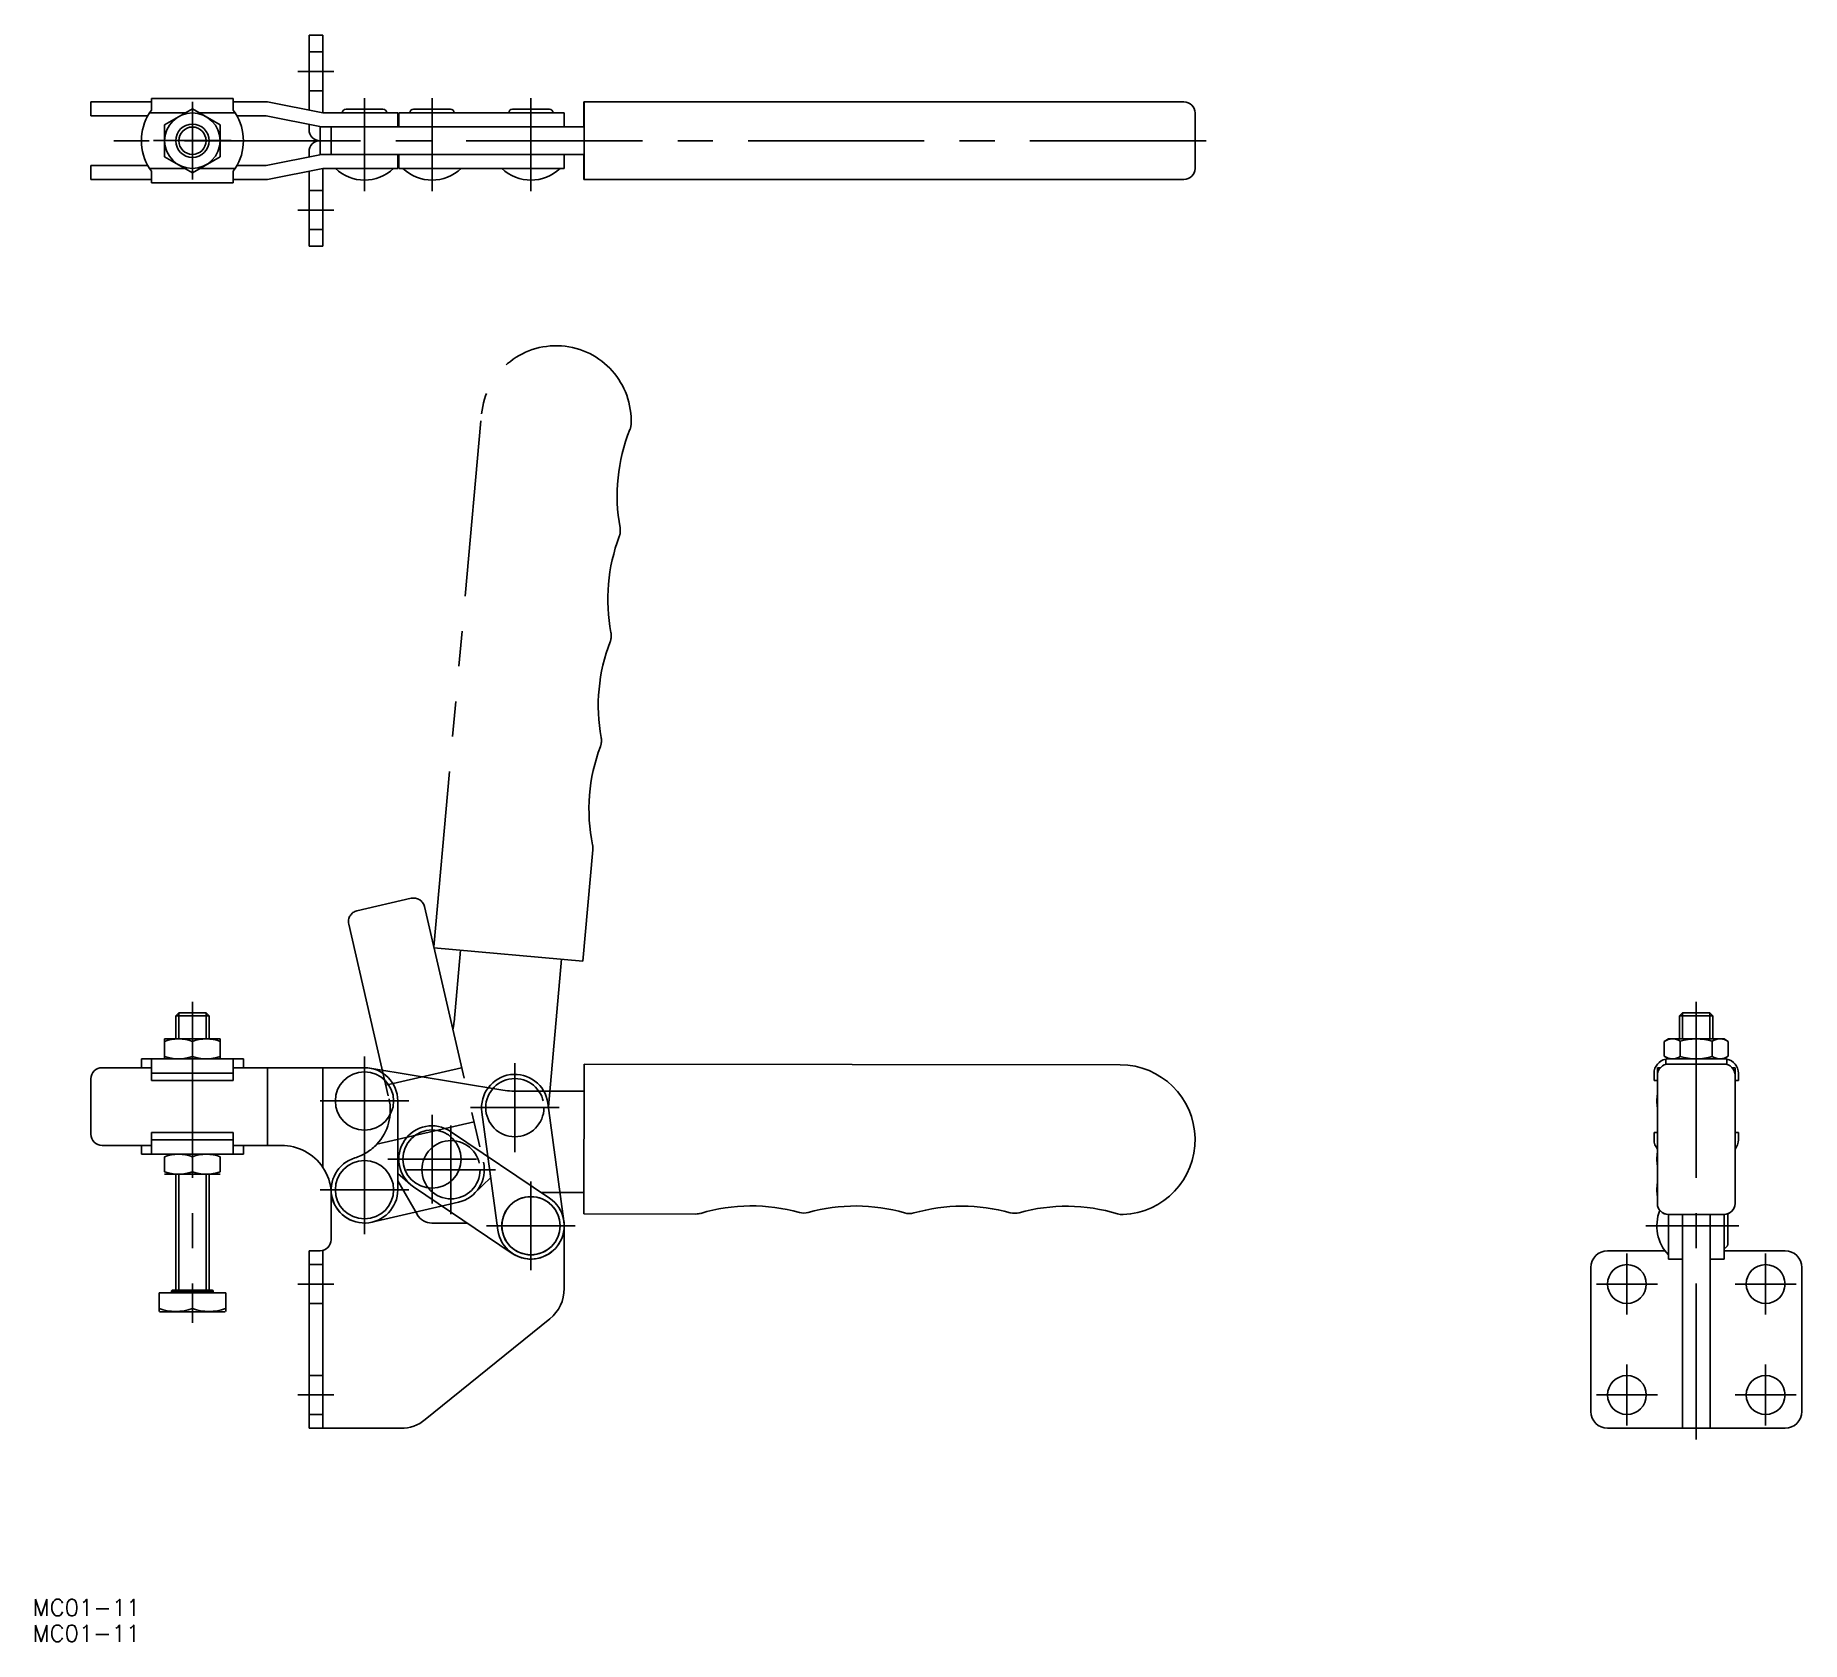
# Model space of a CAD drawing. Extents: x -49 to 269, y -38 to 251.
import ezdxf

# ---------------------------------------------------------------- set-up
doc = ezdxf.new("R2010")
doc.units = 0
for name, pattern in [('CENTER', [50.8, 31.75, -6.35, 6.35, -6.35]), ('DASHED', [19.05, 12.7, -6.35]), ('PHANTOM', [63.5, 31.75, -6.35, 6.35, -6.35, 6.35, -6.35])]:
    doc.linetypes.add(name, pattern=pattern)
doc.layers.get('0').update_dxf_attribs({"linetype": 'CONTINUOUS'})
doc.layers.add('CENTER', color=1, linetype='CENTER')
doc.styles.get("Standard").update_dxf_attribs({"font": 'txt.shx', "height": 3, "bigfont": 'bigfont.shx'})

# ---------------------------------------------------------------- blocks, each defined once
blk = doc.blocks.new('*U2')
at = {"color": 7, "linetype": 'CONTINUOUS'}
blk.add_text('MC01-11', height=3, dxfattribs=at).set_placement((-49.81, -33.82))
blk = doc.blocks.new('*U3')
at = {"color": 7, "linetype": 'CONTINUOUS'}
blk.add_text('MC01-11', height=3, dxfattribs=at).set_placement((-49.84, -38.47))

msp = doc.modelspace()

# ---------------------------------------------------------------- linework, layer by layer
at = {"color": 7, "linetype": 'CONTINUOUS'}
for p, q in [((0, 251.11), (0, 237.61)), ((2.5, 251.11), (0, 251.11)), ((2.5, 251.11), (2.5, 237.11)), ((-39.3, 236.61), (-39.3, 239.11)), ((-28.39, 239.11), (-39.3, 239.11)), ((-39.3, 239.11), (-39.3, 239.11)), ((-13.64, 239.71), (-28.39, 239.71)), ((-28.39, 239.71), (-28.39, 239.71)), ((-28.39, 239.71), (-28.39, 239.71)), ((-28.39, 239.11), (-28.39, 239.71)), ((-28.39, 239.71), (-28.39, 239.71)), ((-28.39, 237.61), (-28.39, 239.71)), ((-13.64, 239.71), (-13.64, 237.61)), ((-13.64, 239.11), (-7.5, 239.11)), ((-7.5, 239.11), (2.5, 237.11)), ((157.7, 239.11), (49.55, 239.11)), ((49.55, 234.61), (49.55, 239.11)), ((49.59, 239.11), (49.59, 225.11)), ((-29.04, 236.61), (-39.3, 236.61)), ((-39.3, 236.61), (-39.3, 236.61)), ((-28.39, 237.61), (-28.74, 237.11)), ((-22.36, 237.11), (-28.74, 237.11)), ((-28.39, 237.61), (-28.39, 237.61)), ((-21.02, 237.88), (-26.02, 234.99)), ((-16.02, 234.99), (-21.02, 237.88)), ((-13.29, 237.11), (-19.68, 237.11)), ((-13.64, 237.61), (-13.29, 237.11)), ((-7.75, 236.61), (-12.99, 236.61)), ((2.25, 234.61), (-7.75, 236.61)), ((2.5, 237.11), (16, 237.11)), ((13.33, 237.78), (6.68, 237.78)), ((16, 234.61), (16, 237.11)), ((16.18, 237.11), (46, 237.11)), ((16.18, 237.11), (16.18, 234.61)), ((25.5, 237.78), (18.85, 237.78)), ((43.32, 237.78), (36.67, 237.78)), ((46, 237.11), (46, 234.61)), ((159.7, 237.11), (159.7, 227.11)), ((-26.02, 234.99), (-26.02, 229.22)), ((-16.02, 229.22), (-16.02, 234.99)), ((0, 235.06), (0, 234.11)), ((2, 229.56), (2, 234.66)), ((2, 234.61), (49.59, 234.61)), ((2.25, 234.61), (2.25, 234.61)), ((4, 234.61), (4, 229.61)), ((49.58, 234.61), (49.58, 229.61)), ((-7.75, 227.61), (2.25, 229.61)), ((0, 229.16), (0, 230.11)), ((2, 232.11), (4, 232.11)), ((2, 229.61), (49.59, 229.61)), ((2.25, 229.61), (2.25, 229.61)), ((16, 229.61), (16, 227.11)), ((16.18, 227.11), (16.18, 229.61)), ((46, 227.11), (46, 229.61)), ((49.55, 225.11), (49.55, 229.61)), ((-39.3, 227.61), (-39.3, 225.11)), ((-29.04, 227.61), (-39.3, 227.61)), ((-39.3, 227.61), (-39.3, 227.61)), ((-28.74, 227.11), (-22.36, 227.11)), ((-28.39, 226.61), (-28.74, 227.11)), ((-28.39, 226.61), (-28.39, 224.51)), ((-28.39, 226.61), (-28.39, 226.61)), ((-26.02, 229.22), (-21.02, 226.33)), ((-21.02, 226.33), (-16.02, 229.22)), ((-19.68, 227.11), (-13.29, 227.11)), ((-13.64, 226.61), (-13.29, 227.11)), ((-13.64, 224.51), (-13.64, 226.61)), ((-7.75, 227.61), (-12.99, 227.61)), ((-7.5, 225.11), (2.5, 227.11)), ((0, 213.11), (0, 226.61)), ((2.5, 213.11), (2.5, 227.11)), ((16, 227.11), (2.5, 227.11)), ((46, 227.11), (16.18, 227.11)), ((-28.39, 225.11), (-39.3, 225.11)), ((-39.3, 225.11), (-39.3, 225.11)), ((-28.39, 225.11), (-28.39, 224.51)), ((-28.39, 224.51), (-13.64, 224.51)), ((-28.39, 224.51), (-28.39, 224.51)), ((-28.39, 224.51), (-28.39, 224.51)), ((-28.39, 224.51), (-28.39, 224.51)), ((-13.64, 225.11), (-7.5, 225.11)), ((49.55, 225.11), (157.7, 225.11)), ((2.5, 213.11), (0, 213.11)), ((-23.47, 74.9), (-24.02, 74.36)), ((-24.02, 74.36), (-18.02, 74.36)), ((-24.02, 74.36), (-24.02, 70.2)), ((-23.47, 74.9), (-18.56, 74.9)), ((-18.56, 74.9), (-18.02, 74.36)), ((-18.02, 74.36), (-18.02, 70.2)), ((247.58, 74.9), (247.04, 74.36)), ((247.04, 74.36), (253.04, 74.36)), ((247.04, 74.36), (247.04, 70.2)), ((247.58, 74.9), (252.5, 74.9)), ((252.5, 74.9), (253.04, 74.36)), ((253.04, 74.36), (253.04, 70.2)), ((-26.02, 70.2), (-26.02, 66.6)), ((-16.02, 70.2), (-26.02, 70.2)), ((-16.02, 70.2), (-16.02, 66.6)), ((244.27, 69.75), (245.04, 70.2)), ((245.04, 70.2), (255.04, 70.2)), ((255.81, 69.75), (255.04, 70.2)), ((-21.02, 67.05), (-21.02, 69.75)), ((244.27, 67.05), (244.27, 69.75)), ((245.04, 66.6), (244.27, 67.05)), ((247.15, 67.05), (247.15, 69.75)), ((252.93, 67.05), (252.93, 69.75)), ((255.04, 66.6), (255.81, 67.05)), ((255.81, 67.05), (255.81, 69.75)), ((-37.3, 65), (-28.39, 65)), ((-11.82, 66.6), (-30.22, 66.6)), ((-30.22, 66.6), (-30.22, 65)), ((-28.39, 66.55), (-28.74, 66.6)), ((-28.39, 66.6), (-28.39, 62.7)), ((-28.39, 64), (-13.64, 64)), ((-13.64, 66.6), (-13.64, 62.7)), ((-13.64, 66.55), (-13.29, 66.6)), ((10, 65), (-13.64, 65)), ((-11.82, 66.6), (-11.82, 65)), ((-7.5, 65), (-7.5, 51)), ((2.5, 65), (2.5, 47.03)), ((34.94, 60.94), (10.98, 64.92)), ((49.59, 65.65), (49.55, 38.65)), ((49.59, 65.65), (146.22, 65.52)), ((242.44, 64), (242.44, 62.7)), ((242.44, 64), (242.44, 64)), ((243.04, 40.53), (243.04, 65)), ((243.04, 65), (243.04, 65)), ((243.04, 65), (243.56, 65)), ((244.54, 66.55), (245.04, 66.6)), ((244.54, 66.55), (244.54, 65.58)), ((245.04, 66.6), (245.04, 66.6)), ((245.04, 66.6), (255.04, 66.6)), ((245.04, 65.65), (255.04, 65.65)), ((255.04, 66.6), (255.04, 66.6)), ((255.04, 66.6), (255.54, 66.55)), ((255.54, 65.58), (255.54, 66.55)), ((257.04, 65), (256.51, 65)), ((257.04, 65), (257.04, 40.53)), ((257.04, 65), (257.04, 65)), ((257.64, 64), (257.64, 62.7)), ((257.64, 64), (257.64, 64)), ((-39.3, 63), (-39.3, 53)), ((-28.39, 62.7), (-13.64, 62.7)), ((49.58, 60.79), (36.56, 60.8)), ((243.04, 62.7), (242.44, 62.7)), ((257.04, 62.7), (257.64, 62.7)), ((16, 59), (16, 43)), ((-37.3, 51), (-28.39, 51)), ((-30.22, 51), (-30.22, 49.4)), ((-13.64, 53.3), (-28.39, 53.3)), ((-28.39, 49.4), (-28.39, 53.3)), ((-13.64, 52), (-28.39, 52)), ((-13.64, 49.4), (-13.64, 53.3)), ((-4.97, 51), (-13.64, 51)), ((-11.82, 51), (-11.82, 49.4)), ((43.36, 41.47), (25.53, 53.5)), ((243.04, 53.3), (242.44, 53.3)), ((242.44, 53.3), (242.44, 53.3)), ((242.44, 52), (242.44, 53.3)), ((257.04, 53.3), (257.64, 53.3)), ((257.64, 53.3), (257.64, 52)), ((257.64, 53.3), (257.64, 53.3)), ((-11.82, 49.4), (-30.22, 49.4)), ((-28.74, 49.4), (-28.39, 49.45)), ((-26.02, 46.25), (-26.02, 48.95)), ((-21.02, 46.25), (-21.02, 48.95)), ((-16.02, 46.25), (-16.02, 48.95)), ((-13.64, 49.45), (-13.29, 49.4)), ((-26.02, 45.8), (-16.02, 45.8)), ((-24.02, 45.8), (-24.02, 24.9)), ((-18.02, 24.9), (-18.02, 45.8)), ((16, 45.92), (18.26, 43.98)), ((16, 44.61), (19.53, 38.5)), ((4, 42.77), (4, 34)), ((18.82, 43.55), (36.64, 31.53)), ((41.84, 42.5), (49.56, 42.49)), ((243.04, 40.66), (243.04, 42.09)), ((243.04, 40.84), (243.04, 42.07)), ((243.04, 40.74), (243.04, 42.04)), ((243.04, 40.79), (243.04, 42.02)), ((257.04, 42.09), (257.04, 40.66)), ((257.04, 42.07), (257.04, 40.84)), ((257.04, 42.04), (257.04, 40.74)), ((257.04, 42.02), (257.04, 40.79)), ((69.73, 38.62), (49.55, 38.65)), ((243.04, 40.8), (243.04, 40.84)), ((243.04, 40.75), (243.04, 40.79)), ((243.04, 40.7), (243.04, 40.74)), ((243.04, 40.62), (243.04, 40.66)), ((245.04, 38.53), (255.04, 38.53)), ((245.04, 38.53), (245.04, 38.53)), ((245.04, 30.5), (245.04, 38.53)), ((245.04, 38.53), (255.04, 38.53)), ((247.54, 0), (247.54, 38.53)), ((250.04, 36.5), (250.04, 38.53)), ((252.54, 0), (252.54, 38.53)), ((255.04, 38.53), (255.04, 38.53)), ((255.04, 38.53), (255.04, 30.5)), ((255.71, 33.17), (255.71, 38.64)), ((257.04, 40.84), (257.04, 40.8)), ((257.04, 40.79), (257.04, 40.75)), ((257.04, 40.74), (257.04, 40.7)), ((257.04, 40.66), (257.04, 40.62)), ((28.53, 37), (22.12, 37)), ((46, 36.5), (46, 25.18)), ((247.54, 36.5), (252.54, 36.5)), ((2, 32), (0, 32)), ((0, 0), (0, 32)), ((2.5, 0), (2.5, 32.06)), ((234.04, 32), (244.41, 32)), ((266.04, 32), (255.04, 32)), ((231.04, 3), (231.04, 29)), ((247.54, 30.5), (245.04, 30.5)), ((255.04, 30.5), (252.54, 30.5)), ((269.04, 3), (269.04, 29)), ((-15.02, 24.4), (-27.02, 24.4)), ((-27.02, 24.4), (-27.02, 21.06)), ((-24.77, 24.7), (-17.27, 24.7)), ((-24.77, 24.7), (-24.77, 24.4)), ((-24.57, 24.9), (-17.47, 24.9)), ((-21.02, 21.59), (-21.02, 24.4)), ((-17.27, 24.7), (-17.27, 24.4)), ((-15.02, 21.06), (-15.02, 24.4)), ((-26.92, 21), (-15.12, 21)), ((20.96, 1.56), (43.41, 19.74)), ((16.55, 0), (0, 0)), ((266.04, 0), (234.04, 0))]:
    msp.add_line(p, q, dxfattribs=at)
at = {"color": 3, "linetype": 'DASHED'}
for p, q in [((2.5, 248.11), (0, 248.11)), ((2.5, 241.11), (0, 241.11)), ((2.5, 223.11), (0, 223.11)), ((2.5, 216.11), (0, 216.11)), ((2.5, 29.5), (0, 29.5)), ((2.5, 22.5), (0, 22.5)), ((2.5, 9.5), (0, 9.5)), ((2.5, 2.5), (0, 2.5))]:
    msp.add_line(p, q, dxfattribs=at)
at = {"color": 3, "linetype": 'PHANTOM'}
for p, q in [((22.47, 86.77), (31.11, 182.86)), ((51.16, 104.3), (49.35, 84.2)), ((18.4, 95.54), (8.65, 93.29)), ((20.8, 94.04), (31.44, 47.95)), ((7.15, 90.89), (14.43, 59.38)), ((22.51, 86.61), (49.35, 84.2)), ((27.3, 86.18), (26.14, 73.22)), ((43.14, 57.94), (45.53, 84.54)), ((27.5, 65), (13.86, 61.85)), ((37.1, 65.8), (37.1, 49.8)), ((29.1, 57.8), (45.1, 57.8)), ((45.95, 37.31), (43.04, 58.61)), ((29.75, 55.26), (12.23, 51.21)), ((25.59, 54.6), (25.59, 38.6)), ((31.15, 56.99), (34.05, 35.69)), ((17.59, 46.6), (33.59, 46.6)), ((29.78, 42.3), (32.76, 45.21)), ((26.94, 40.75), (11.35, 37.15)), ((19.25, 38.98), (19.53, 38.5))]:
    msp.add_line(p, q, dxfattribs=at)
at = {"color": 3, "linetype": 'CONTINUOUS'}
for p, q in [((-23.47, 74.9), (-23.47, 70.2)), ((-18.56, 74.9), (-18.56, 70.2)), ((247.58, 74.9), (247.58, 70.2)), ((252.5, 74.9), (252.5, 70.2)), ((-23.47, 45.8), (-23.47, 24.9)), ((-18.56, 45.8), (-18.56, 24.9))]:
    msp.add_line(p, q, dxfattribs=at)
at = {"color": 7, "linetype": 'CONTINUOUS'}
for centre, radius in [((-21.02, 232.11), 5), ((-21.02, 232.11), 3), ((10, 59), 5.25), ((22.18, 48.52), 5.25), ((10, 43), 5.25), ((40, 36.5), 5.25), ((237.54, 26), 3.5), ((262.54, 26), 3.5), ((237.54, 6), 3.5), ((262.54, 6), 3.5)]:
    msp.add_circle(centre, radius, dxfattribs=at)
at = {"color": 3, "linetype": 'CONTINUOUS'}
msp.add_circle((-21.02, 232.11), 2.46, dxfattribs=at)
at = {"color": 3, "linetype": 'PHANTOM'}
for centre in [(37.1, 57.8), (25.59, 46.6), (40, 36.5)]:
    msp.add_circle(centre, 5.25, dxfattribs=at)
at = {"color": 7, "linetype": 'CONTINUOUS'}
for centre, radius, start, end in [((157.7, 237.11), 2, 360, 90), ((-21.02, 232.11), 9.2, 147.0793, 212.9207), ((-21.02, 232.11), 9.2, 327.0793, 32.9207), ((6.68, 237.11), 0.675, 90, 180), ((13.33, 237.11), 0.675, 0, 90), ((18.85, 237.11), 0.675, 90, 180), ((25.5, 237.11), 0.675, 0, 90), ((36.67, 237.11), 0.675, 90, 180), ((43.32, 237.11), 0.675, 0, 90), ((2, 234.11), 2, 180, 270), ((2, 230.11), 2, 90, 180), ((10, 232.62), 7.61, 226.3972, 313.6028), ((22.18, 232.62), 7.61, 226.3972, 313.6028), ((40, 232.62), 7.61, 226.3972, 313.6028), ((157.7, 227.11), 2, 270, 0), ((-23.52, 62.98), 7.22, 69.7424, 110.2547), ((-18.52, 62.98), 7.22, 69.7426, 110.2547), ((245.73, 67.7), 2.5, 55.2318, 125.698), ((250.04, 60.65), 9.55, 72.4121, 107.5879), ((254.33, 67.76), 2.44, 52.7836, 125.2014), ((-23.52, 73.82), 7.22, 249.7423, 290.2548), ((-18.52, 73.82), 7.22, 249.7424, 290.2547), ((245.73, 69.09), 2.49, 234.0219, 304.8303), ((250.04, 76.16), 9.56, 252.4231, 287.5769), ((254.34, 69.07), 2.47, 235.0138, 306.5162), ((-37.3, 63), 2, 89.9986, 179.9986), ((10, 59), 6, 359.9986, 89.9986), ((146.2, 52.02), 13.5, 272.2331, 89.9236), ((245.04, 64), 2.6, 101.0875, 180), ((245.04, 63.65), 2, 89.9999, 180), ((255.04, 63.65), 2, 360, 90.0001), ((255.04, 64), 2.6, 0, 78.9125), ((36.58, 70.8), 10, 260.5687, 269.9236), ((250.55, 59), 7.61, 170.7028, 189.2972), ((22.18, 48.52), 6, 55.9964, 235.9964), ((-37.3, 53), 2, 179.9986, 269.9986), ((-4.97, 42), 9, 33.9383, 89.9986), ((245.04, 52), 2.6, 180, 219.7151), ((255.04, 52), 2.6, 320.2849, 0), ((-23.52, 42.18), 7.22, 69.7426, 110.2546), ((-18.52, 42.18), 7.22, 69.7426, 110.2546), ((250.55, 48.52), 7.61, 170.7028, 189.2972), ((-23.52, 53.02), 7.22, 249.7425, 290.2546), ((-18.52, 53.02), 7.22, 249.7425, 290.2547), ((-4.97, 42), 9, 3.8211, 33.9383), ((10, 43), 6, 183.8211, 359.9986), ((40, 36.5), 6, 235.9964, 55.9964), ((250.55, 43), 7.61, 170.7028, 189.2972), ((22.12, 40), 3, 210, 270), ((69.73, 41.62), 3, 269.9236, 286.664), ((79.77, 8.09), 32, 74.3949, 106.664), ((89.19, 41.8), 3, 254.3949, 285.4524), ((98.51, 8.07), 32, 73.9536, 105.4524), ((108.19, 41.7), 3, 253.9536, 285.8937), ((117.77, 8.04), 32, 74.3949, 105.8937), ((127.19, 41.75), 3, 254.3949, 285.4524), ((136.51, 8.02), 32, 73.2318, 105.4524), ((146.61, 41.53), 3, 253.2318, 272.2331), ((250.55, 36.5), 7.61, 158.4959, 223.6028), ((245.04, 40.53), 2, 180.0218, 270.0217), ((245.04, 40.53), 2, 180, 270), ((255.04, 40.53), 2, 269.9783, 359.9782), ((255.04, 40.53), 2, 270, 0), ((2, 34), 2, 270, 0), ((234.04, 29), 3, 90, 180), ((255.04, 33.17), 0.675, 270, 0), ((266.04, 29), 3, 0, 90), ((-24.57, 24.7), 0.2, 89.9986, 179.9986), ((-17.47, 24.7), 0.2, 359.9986, 89.9986), ((39, 25.18), 7, 309, 0), ((-24.02, 29.72), 8.66, 249.7415, 290.2556), ((-18.02, 29.72), 8.66, 249.7415, 290.2556), ((16.55, 7), 7, 270, 309), ((234.04, 3), 3, 180, 270), ((266.04, 3), 3, 270, 0)]:
    msp.add_arc(centre, radius, start, end, dxfattribs=at)
at = {"color": 3, "linetype": 'PHANTOM'}
for centre, radius, start, end in [((44.56, 181.65), 13.5, 357.1713, 174.8619), ((87.54, 168.12), 32, 158.17, 190.3906), ((55.05, 181.13), 3, 338.17, 357.1713), ((85.86, 149.45), 32, 159.3331, 190.8319), ((53.11, 161.81), 3, 339.3331, 10.3906), ((51.48, 142.88), 3, 338.8918, 10.8319), ((84.13, 130.27), 32, 158.8918, 190.3906), ((49.71, 123.96), 3, 339.3331, 10.3906), ((82.46, 111.61), 32, 159.3331, 191.6023), ((48.17, 104.57), 3, 354.8619, 11.6023), ((18.85, 93.59), 2, 13, 103), ((9.1, 91.34), 2, 103, 193), ((16.18, 74.11), 10, 346.9357, 354.8619), ((37.1, 57.8), 6, 7.753, 187.753), ((5.66, 57.36), 9, 316.9397, 13), ((5.66, 57.36), 9, 286.8226, 316.9397), ((10, 43), 6, 106.8226, 283), ((25.59, 46.6), 6, 283, 13), ((40, 36.5), 6, 187.753, 7.753)]:
    msp.add_arc(centre, radius, start, end, dxfattribs=at)
at = {"layer": 'CENTER', "color": 1, "linetype": 'CENTER'}
for p, q in [((4.5, 244.61), (-2, 244.61)), ((-21.02, 239.11), (-21.02, 225.11)), ((10, 223.01), (10, 239.78)), ((22.18, 239.78), (22.18, 223.01)), ((40, 223.01), (40, 239.78)), ((161.7, 232.11), (-41.3, 232.11)), ((-28.02, 232.15), (-14.02, 232.15)), ((4.5, 219.61), (-2, 219.61)), ((-21.02, 76.9), (-21.02, 19)), ((250.04, 76.9), (250.04, -2)), ((10, 67), (10, 51)), ((2, 59), (18, 59)), ((22.18, 56.52), (22.18, 40.52)), ((10, 51), (10, 35)), ((14.18, 48.52), (30.18, 48.52)), ((2, 43), (18, 43)), ((40, 44.5), (40, 28.5)), ((32, 36.5), (48, 36.5)), ((257.71, 36.5), (240.94, 36.5)), ((237.54, 31.5), (237.54, 20.5)), ((262.54, 31.5), (262.54, 20.5)), ((4.5, 26), (-2, 26)), ((232.04, 26), (243.04, 26)), ((257.04, 26), (268.04, 26)), ((237.54, 11.5), (237.54, 0.5)), ((262.54, 11.5), (262.54, 0.5)), ((4.5, 6), (-2, 6)), ((232.04, 6), (243.04, 6)), ((257.04, 6), (268.04, 6))]:
    msp.add_line(p, q, dxfattribs=at)

# ---------------------------------------------------------------- block references
at = {"color": 7, "linetype": 'CONTINUOUS'}
for name in ['*U2', '*U3']:
    msp.add_blockref(name, (0, 0), dxfattribs=at)

doc.saveas('drawing.dxf')
